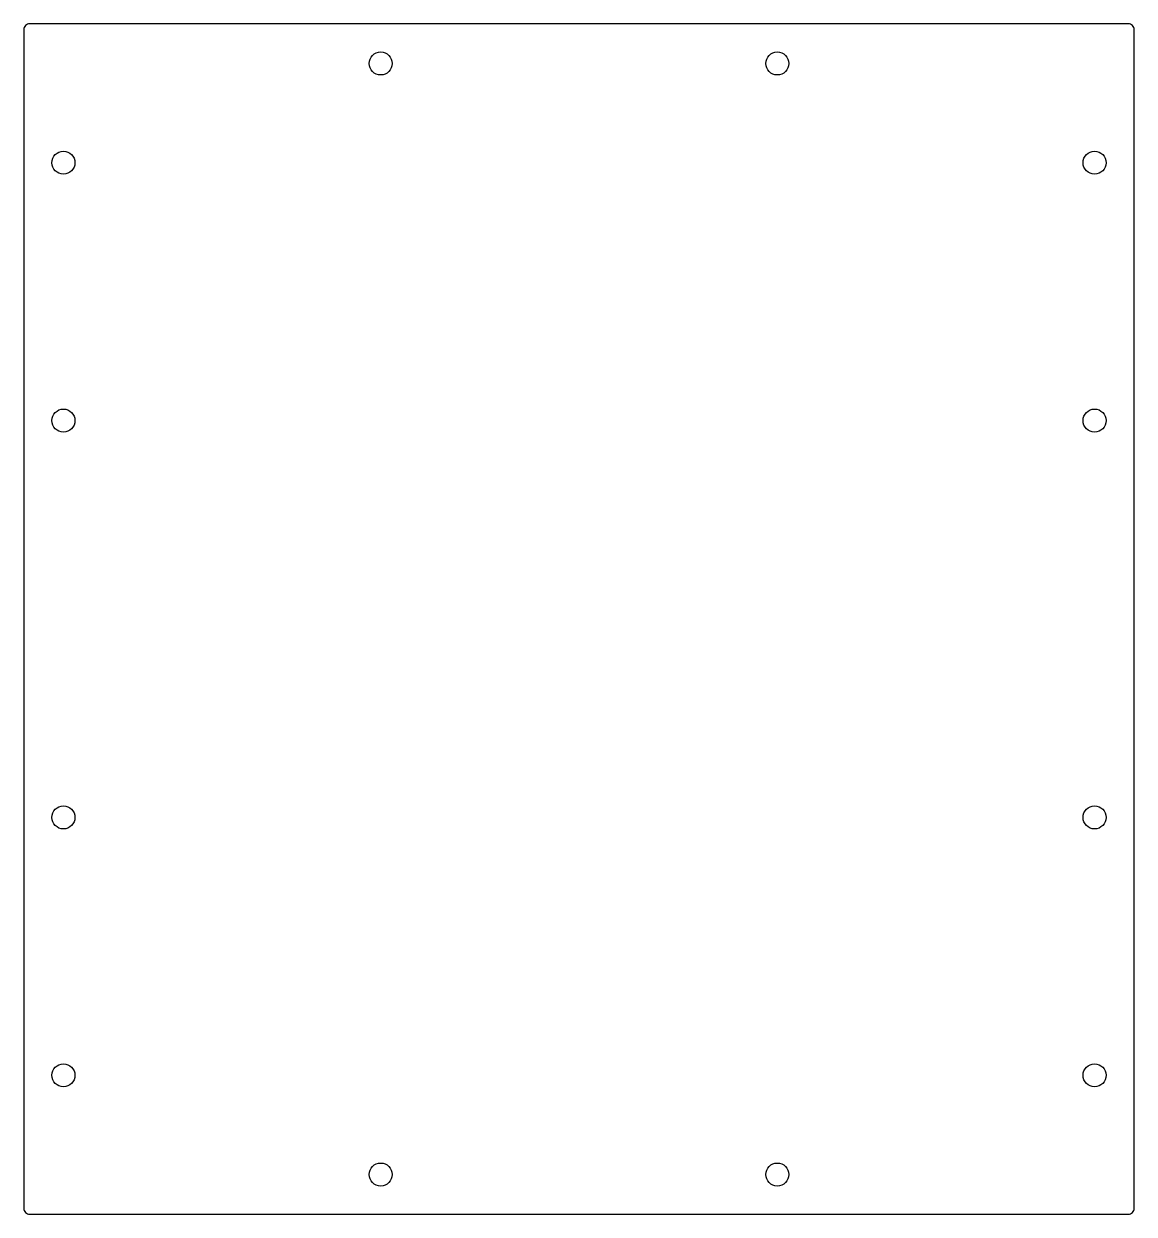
# Model space of a CAD drawing. Header units: millimetres. Extents: x -280 to 0, y 300 to 600.
import ezdxf

# ---------------------------------------------------------------- set-up
doc = ezdxf.new("R2010")
doc.units = ezdxf.units.MM
doc.layers.get('0').update_dxf_attribs({"linetype": 'CONTINUOUS'})

msp = doc.modelspace()

# ---------------------------------------------------------------- linework, layer by layer
msp.add_lwpolyline([(-1.5, 300, 0.414214), (0, 301.5), (0, 598.5, 0.414214), (-1.5, 600), (-278.5, 600, 0.414214), (-280, 598.5), (-280, 301.5, 0.414214), (-278.5, 300)], format="xyb", close=True)
for centre in [(-190, 590), (-90, 590), (-270, 565), (-10, 565), (-270, 500), (-10, 500), (-270, 400), (-10, 400), (-270, 335), (-10, 335), (-190, 310), (-90, 310)]:
    msp.add_circle(centre, 2.9)

doc.saveas('drawing.dxf')
